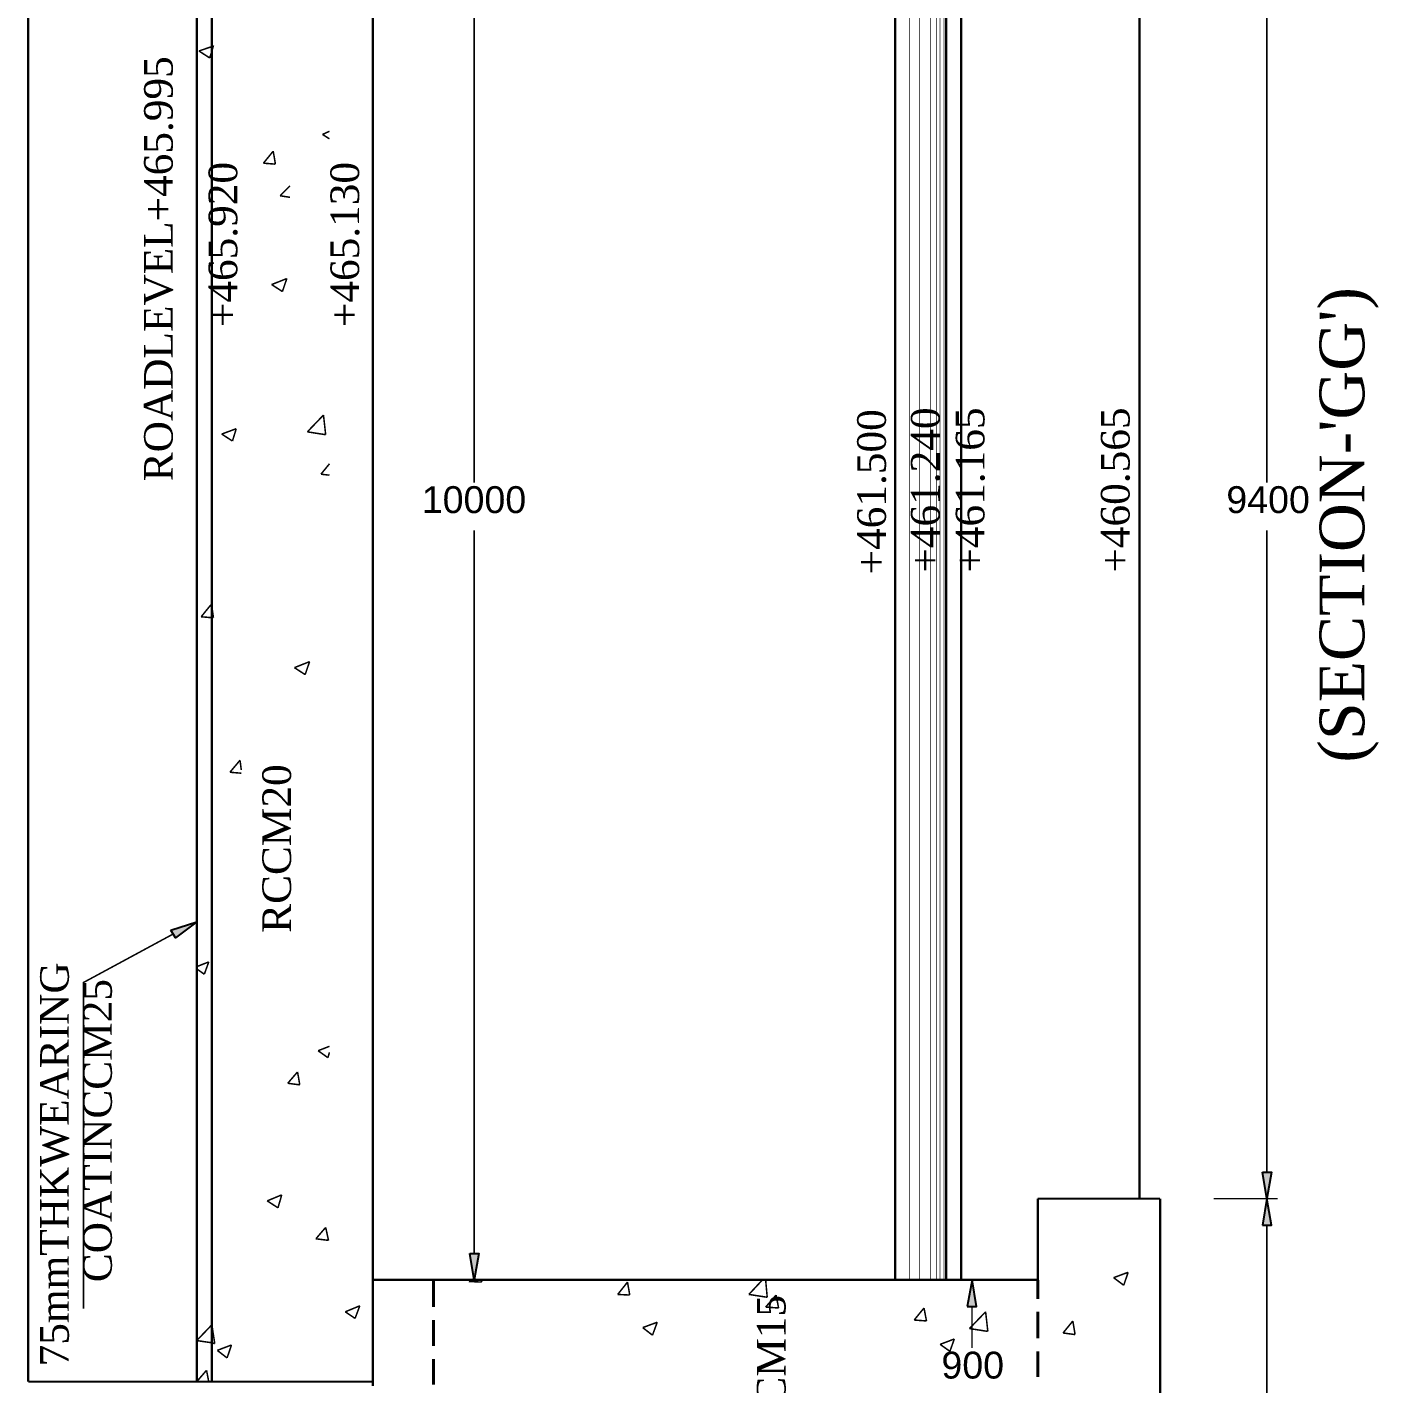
# Model space of a CAD drawing. Header units: millimetres. Extents: x 5 to 839, y 41 to 552.
# Drawn here: x 654.4 to 729.8, y 148.3 to 224 of the extents above; entities that cross this region are included whole.
import ezdxf

# ---------------------------------------------------------------- set-up
doc = ezdxf.new("R2010")
doc.units = ezdxf.units.MM
for name, color, linetype in [('H', 7, 'Continuous'), ('P', 7, 'Continuous'), ('T', 7, 'Continuous')]:
    doc.layers.add(name, color=color, linetype=linetype)

msp = doc.modelspace()

# ---------------------------------------------------------------- hatches: boundary and pattern name
at = {"layer": 'H', "linetype": 'Continuous'}
for points in [[(662.658, 173.214), (662.411, 173.637), (663.84, 174.096), (662.658, 173.214)], [(723.583, 158.644), (723.318, 160.126), (723.829, 160.126), (723.583, 158.644)], [(723.318, 157.163), (723.583, 158.644), (723.829, 157.163), (723.318, 157.163)], [(679.344, 154.129), (679.08, 155.61), (679.591, 155.61), (679.344, 154.129)], [(706.861, 152.647), (707.108, 154.129), (707.355, 152.647), (706.861, 152.647)]]:
    msp.add_hatch(color=256, dxfattribs=at).paths.add_polyline_path(points)

# ---------------------------------------------------------------- linework, layer by layer
at = {"layer": 'P'}
for points, const_width in [([(663.84, 148.449), (663.84, 250.684)], 0.127), ([(654.438, 246.168), (654.438, 148.449)], 0.127), ([(664.686, 148.449), (664.686, 246.168)], 0.127), ([(710.777, 154.129), (673.664, 154.129), (673.664, 240.453), (710.777, 240.453)], 0.127), ([(702.822, 154.129), (702.822, 240.453)], 0.127), ([(703.633, 154.129), (703.633, 240.453)], 0.042), ([(704.18, 154.129), (704.18, 240.453)], 0.042), ([(704.779, 154.129), (704.779, 240.453)], 0.042), ([(705.115, 154.129), (705.115, 240.453)], 0.042), ([(705.326, 154.129), (705.326, 240.453)], 0.042), ([(705.538, 154.129), (705.538, 240.453)], 0.042), ([(705.661, 154.129), (705.661, 240.453)], 0.127), ([(706.508, 154.129), (706.508, 240.453)], 0.127), ([(679.327, 239.007), (679.327, 198.614)], 0.085), ([(716.456, 158.662), (716.456, 235.92)], 0.127), ([(723.565, 234.438), (723.565, 198.614)], 0.085), ([(663.963, 222.709), (664.686, 222.956)], 0.085), ([(663.963, 222.709), (664.563, 222.321)], 0.085), ([(664.563, 222.321), (664.686, 222.709), (664.774, 223.008)], 0.085), ([(664.686, 222.956), (664.774, 223.008)], 0.085), ([(670.86, 218.052), (671.248, 218.228)], 0.085), ([(670.86, 218.052), (671.248, 217.805)], 0.085), ([(667.561, 216.447), (668.108, 217.117)], 0.085), ([(668.232, 216.394), (668.108, 217.117)], 0.085), ([(667.561, 216.447), (668.232, 216.394)], 0.085), ([(668.496, 214.63), (669.043, 215.177)], 0.085), ([(668.496, 214.63), (669.043, 214.542)], 0.085), ([(668.02, 209.673), (668.867, 210.009)], 0.085), ([(668.62, 209.285), (668.867, 210.009)], 0.085), ([(668.02, 209.673), (668.62, 209.285)], 0.085), ([(670.013, 201.454), (670.913, 202.389)], 0.085), ([(671.036, 201.295), (670.913, 202.389)], 0.085), ([(665.233, 201.33), (666.044, 201.63)], 0.085), ([(665.833, 200.942), (666.044, 201.63)], 0.085), ([(670.013, 201.454), (671.036, 201.295)], 0.085), ([(665.233, 201.33), (665.833, 200.942)], 0.085), ([(670.772, 199.09), (671.248, 199.672)], 0.085), ([(670.772, 199.09), (671.248, 199.037)], 0.085), ([(679.327, 155.61), (679.327, 195.95)], 0.085), ([(723.565, 160.143), (723.565, 195.95)], 0.085), ([(664.087, 191.135), (664.633, 191.805)], 0.085), ([(664.686, 191.682), (664.633, 191.805)], 0.085), ([(664.774, 191.082), (664.686, 191.682)], 0.085), ([(664.087, 191.135), (664.686, 191.082), (664.774, 191.082)], 0.085), ([(669.29, 188.295), (670.137, 188.63)], 0.085), ([(669.89, 187.907), (670.137, 188.63)], 0.085), ([(669.29, 188.295), (669.89, 187.907)], 0.085), ([(665.692, 182.457), (666.256, 183.127)], 0.085), ([(665.692, 182.457), (666.327, 182.404)], 0.085), ([(666.327, 182.58), (666.256, 183.127)], 0.085), ([(662.517, 173.426), (657.525, 170.727), (657.525, 152.523)], 0.085), ([(663.84, 171.609), (664.51, 171.873)], 0.085), ([(664.263, 171.185), (664.51, 171.873)], 0.085), ([(663.84, 171.485), (664.263, 171.185)], 0.085), ([(670.613, 166.917), (671.248, 167.164)], 0.085), ([(670.613, 166.917), (671.16, 166.529)], 0.085), ([(671.16, 166.529), (671.248, 166.829)], 0.085), ([(668.92, 165.1), (669.466, 165.735)], 0.085), ([(668.92, 165.1), (669.59, 165.012)], 0.085), ([(669.59, 165.012), (669.466, 165.735)], 0.085), ([(667.773, 158.538), (668.584, 158.873)], 0.085), ([(667.773, 158.538), (668.373, 158.15)], 0.085), ([(668.373, 158.15), (668.584, 158.873)], 0.085), ([(710.777, 154.129), (710.777, 158.662)], 0.127), ([(710.777, 158.662), (717.603, 158.662)], 0.127), ([(717.603, 112.095), (717.603, 158.662)], 0.127), ([(720.602, 158.662), (724.165, 158.662)], 0.085), ([(720.602, 158.662), (724.165, 158.662)], 0.085), ([(670.489, 156.422), (671.036, 157.057)], 0.085), ([(671.195, 156.333), (671.036, 157.057)], 0.085), ([(723.565, 157.18), (723.565, 136.684)], 0.085), ([(670.489, 156.422), (671.195, 156.333)], 0.085), ([(715.01, 154.252), (715.821, 154.552)], 0.085), ([(715.574, 153.829), (715.821, 154.552)], 0.085), ([(673.664, 148.202), (673.664, 154.129)], 0.127), ([(676.363, 154.129), (679.926, 154.129)], 0.085), ([(677.051, 154.129), (677.051, 152.612)], 0.169), ([(679.027, 154.04), (679.115, 154.129)], 0.085), ([(679.027, 154.04), (679.75, 154.005)], 0.085), ([(679.75, 154.005), (679.715, 154.129)], 0.085), ([(687.335, 153.317), (687.881, 154.005)], 0.085), ([(688.005, 153.282), (687.881, 154.005)], 0.085), ([(694.655, 153.317), (695.413, 154.129)], 0.085), ([(695.678, 153.158), (695.59, 154.129)], 0.085), ([(708.448, 154.129), (706.508, 154.129)], 0.085), ([(710.777, 153.07), (710.777, 154.129)], 0.169), ([(715.01, 154.252), (715.574, 153.829)], 0.085), ([(687.335, 153.317), (688.005, 153.282)], 0.085), ([(694.655, 153.317), (695.678, 153.158)], 0.085), ([(695.59, 152.612), (696.172, 153.282)], 0.085), ([(696.313, 152.559), (696.172, 153.282)], 0.085), ([(672.13, 152.347), (672.941, 152.682)], 0.085), ([(672.13, 152.347), (672.677, 151.977)], 0.085), ([(672.677, 151.977), (672.941, 152.682)], 0.085), ([(695.59, 152.612), (696.313, 152.559)], 0.085), ([(703.88, 151.888), (704.427, 152.559)], 0.085), ([(704.568, 151.836), (704.427, 152.559)], 0.085), ([(706.967, 151.412), (707.866, 152.347)], 0.085), ([(707.108, 152.647), (707.108, 150.319)], 0.085), ([(707.99, 151.253), (707.866, 152.347)], 0.085), ([(710.777, 150.865), (710.777, 152.347)], 0.169), ([(663.84, 150.742), (664.686, 151.624), (664.845, 150.566)], 0.085), ([(677.051, 151.888), (677.051, 150.442)], 0.169), ([(688.728, 151.465), (689.539, 151.765)], 0.085), ([(688.728, 151.465), (689.275, 151.042)], 0.085), ([(689.275, 151.042), (689.539, 151.765)], 0.085), ([(703.88, 151.888), (704.568, 151.836)], 0.085), ([(706.967, 151.412), (707.99, 151.253)], 0.085), ([(712.188, 151.165), (712.735, 151.836)], 0.085), ([(712.858, 151.077), (712.735, 151.836)], 0.085), ([(663.84, 150.742), (664.686, 150.618)], 0.085), ([(705.326, 150.53), (706.12, 150.83)], 0.085), ([(705.873, 150.142), (706.12, 150.83)], 0.085), ([(712.188, 151.165), (712.858, 151.077)], 0.085), ([(664.686, 150.618), (664.845, 150.566)], 0.085), ([(664.986, 150.195), (665.78, 150.495)], 0.085), ([(664.986, 150.195), (665.533, 149.772)], 0.085), ([(665.533, 149.772), (665.78, 150.495)], 0.085), ([(705.326, 150.53), (705.873, 150.142)], 0.085), ([(710.777, 148.713), (710.777, 150.142)], 0.169), ([(677.051, 149.719), (677.051, 148.29)], 0.169), ([(654.438, 148.449), (673.664, 148.449)], 0.127), ([(663.84, 148.449), (664.386, 149.084)], 0.085), ([(664.51, 148.449), (664.386, 149.084)], 0.085)]:
    msp.add_lwpolyline(points, dxfattribs=dict(at, const_width=const_width))
for points in [[(662.393, 173.637), (663.84, 174.113), (662.658, 173.214), (662.393, 173.637)], [(723.318, 160.143), (723.829, 160.143), (723.565, 158.662), (723.318, 160.143)], [(723.318, 157.18), (723.829, 157.18), (723.565, 158.662), (723.318, 157.18)], [(679.08, 155.61), (679.591, 155.61), (679.327, 154.129), (679.08, 155.61)], [(706.843, 152.647), (707.355, 152.647), (707.108, 154.129), (706.843, 152.647)]]:
    msp.add_lwpolyline(points, dxfattribs=at)

# ---------------------------------------------------------------- texts
at = {"layer": 'T', "attachment_point": 1, "rotation": 90}
for s, insert, char_height in [('{\\fTimes New Roman|b0|i0|c0|p18;ROADLEVEL+465.995}', (660.9, 198.7), 1.6), ('{\\fTimes New Roman|b0|i0|c0|p18;+465.920}', (664.5, 207.3), 1.6), ('{\\fTimes New Roman|b0|i0|c0|p18;+465.130}', (671.3, 207.3), 1.6), ("{\\fTimes New Roman|b0|i0|c0|p18;(SECTION-'GG')}", (726.5, 183), 2.5), ('{\\fTimes New Roman|b0|i0|c0|p18;+461.500}', (700.7, 193.5), 1.6), ('{\\fTimes New Roman|b0|i0|c0|p18;+461.240}', (703.7, 193.6), 1.6), ('{\\fTimes New Roman|b0|i0|c0|p18;+461.165}', (706.2, 193.6), 1.6), ('{\\fTimes New Roman|b0|i0|c0|p18;+460.565}', (714.3, 193.6), 1.6), ('{\\fTimes New Roman|b0|i0|c0|p18;RCCM20}', (667.5, 173.5), 1.6), ('{\\fTimes New Roman|b0|i0|c0|p18;75mmTHKWEARING}', (655.1, 149.3), 1.6), ('{\\fTimes New Roman|b0|i0|c0|p18;COATINCCM25}', (657.5, 154), 1.6), ('{\\fTimes New Roman|b0|i0|c0|p18;CCM15}', (695.1, 145.5), 1.6)]:
    msp.add_mtext(s, dxfattribs=dict(at, insert=insert, char_height=char_height))
at = {"layer": 'T', "char_height": 1.5, "attachment_point": 7}
for s, insert in [('{\\fArial|b0|i0|c0|p18;10000}', (676.4, 196.9)), ('{\\fArial|b0|i0|c0|p18;9400}', (721.3, 196.9)), ('{\\fArial|b0|i0|c0|p18;900}', (705.4, 148.6))]:
    msp.add_mtext(s, dxfattribs=dict(at, insert=insert))

doc.saveas('drawing.dxf')
